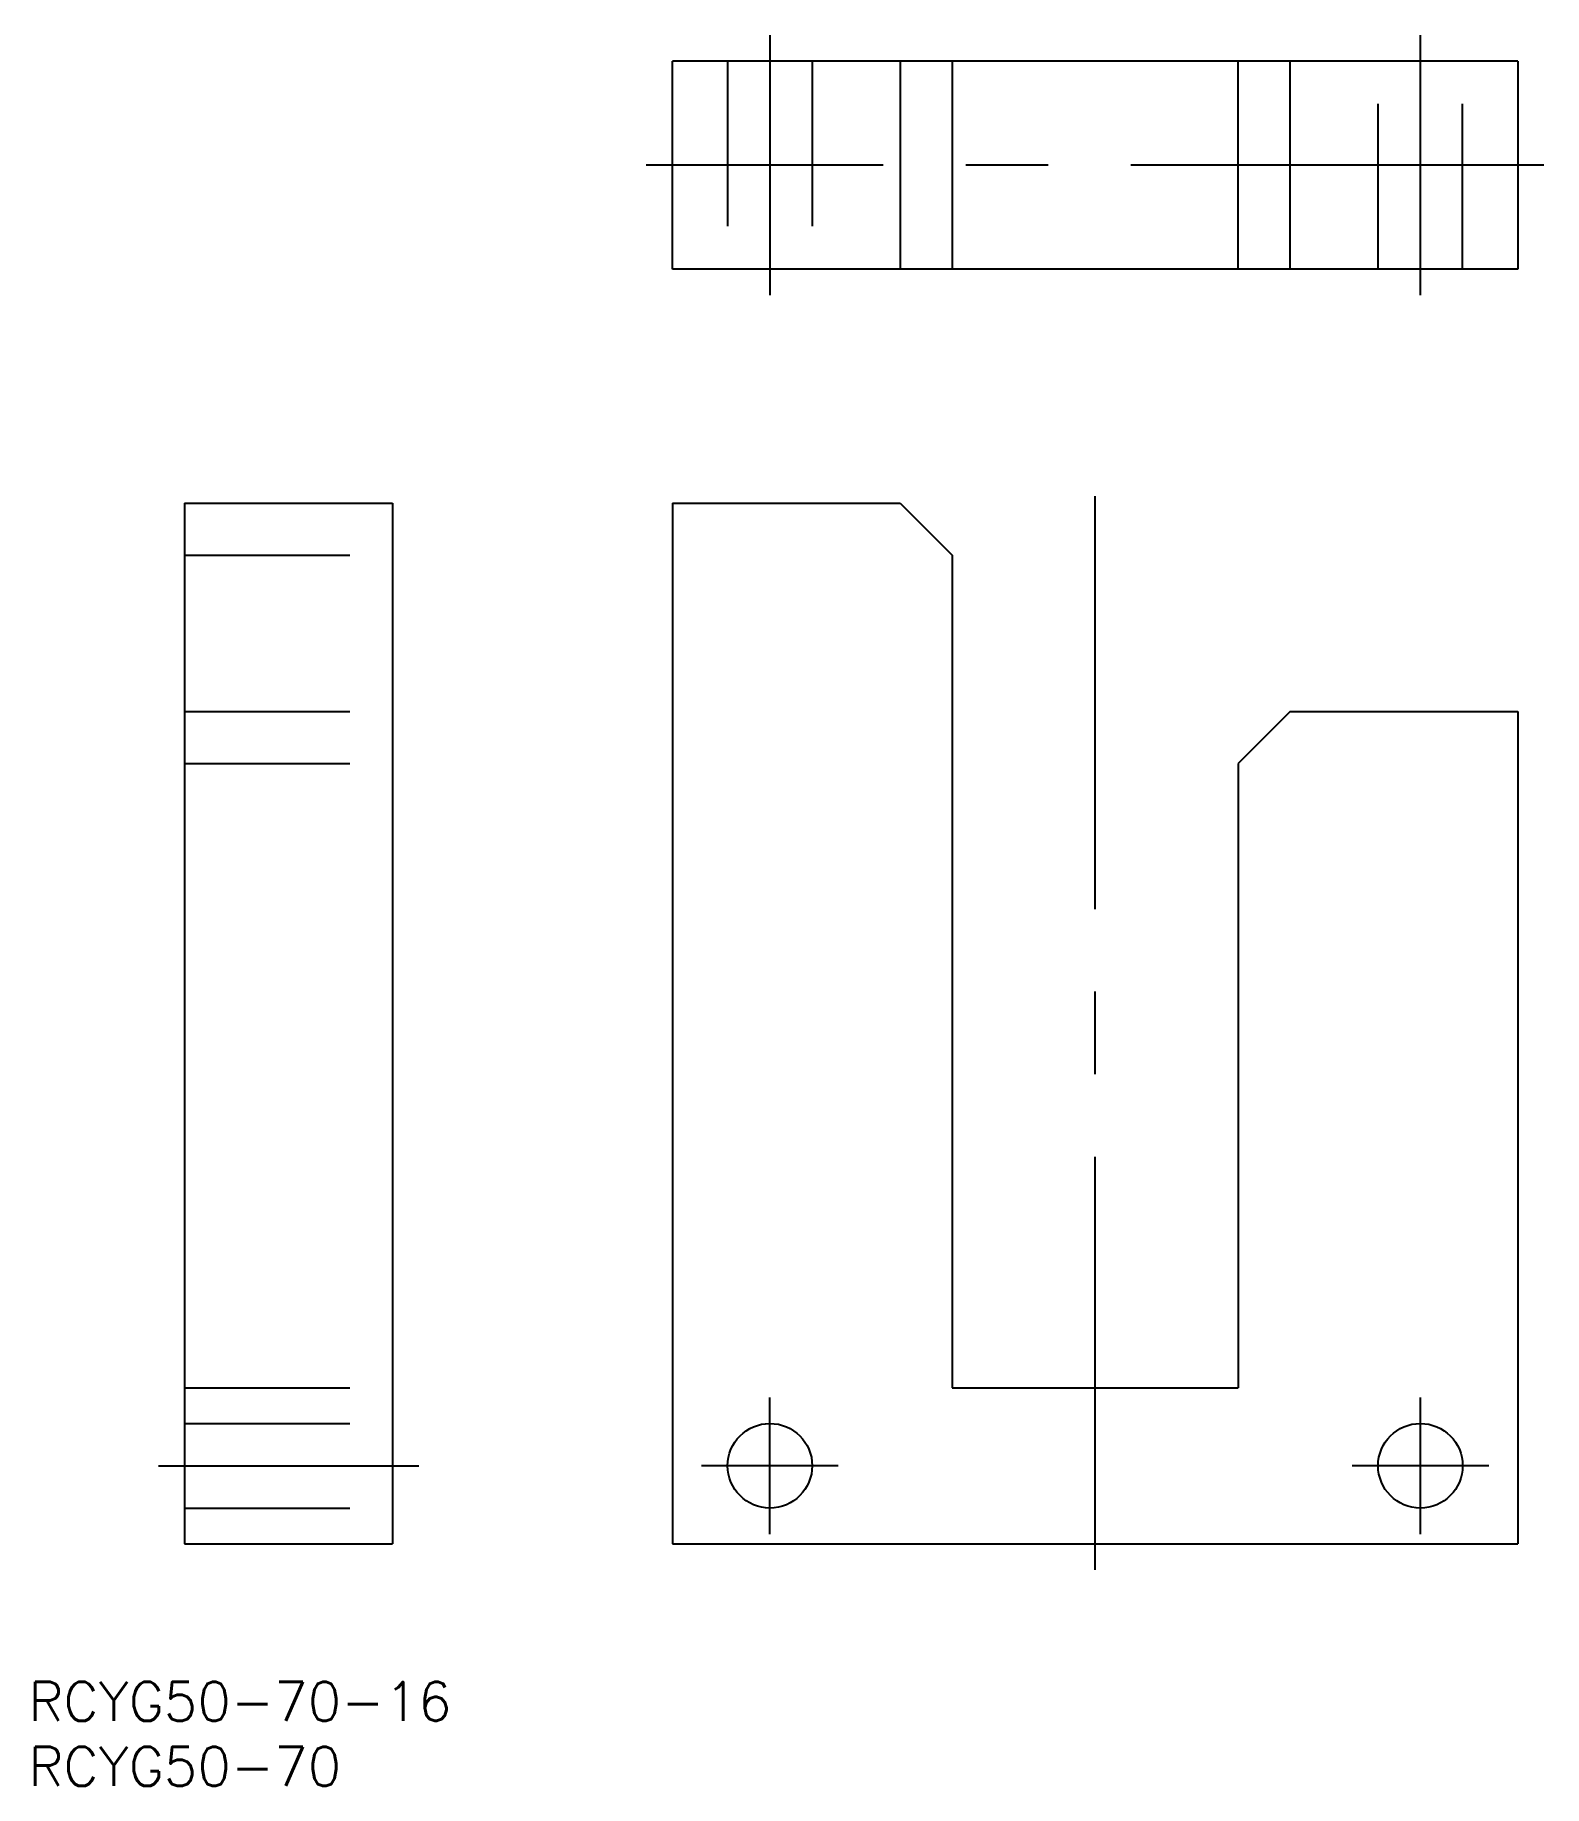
# Model space of a CAD drawing. Extents: x -81 to 34, y -19 to 116.
import ezdxf

# ---------------------------------------------------------------- set-up
doc = ezdxf.new("R2010")
doc.units = 0
doc.linetypes.add('CENTER', pattern=[50.8, 31.75, -6.35, 6.35, -6.35])
doc.linetypes.add('DASHED', pattern=[19.05, 12.7, -6.35])
doc.layers.get('0').update_dxf_attribs({"linetype": 'CONTINUOUS'})
doc.layers.add('CENTER', color=1, linetype='CENTER')
doc.styles.get("Standard").update_dxf_attribs({"font": 'txt.shx', "height": 3, "bigfont": 'bigfont.shx'})

msp = doc.modelspace()

# ---------------------------------------------------------------- linework, layer by layer
at = {"color": 7, "linetype": 'CONTINUOUS'}
for p, q in [((32.5, 114), (-32.5, 114)), ((-32.5, 98), (-32.5, 114)), ((-15, 114), (-15, 98)), ((-11, 114), (-11, 98)), ((11, 98), (11, 114)), ((15, 98), (15, 114)), ((32.5, 114), (32.5, 98)), ((32.5, 98), (-32.5, 98)), ((-70, 80), (-54, 80)), ((-70, 80), (-70, 0)), ((-54, 80), (-54, 0)), ((-32.5, 80), (-15, 80)), ((-32.5, 80), (-32.5, 0)), ((-15, 80), (-11, 76)), ((-11, 76), (-11, 12)), ((15, 64), (11, 60)), ((15, 64), (32.5, 64)), ((32.5, 64), (32.5, 0)), ((11, 60), (11, 12)), ((-11, 12), (11, 12)), ((-70, 0), (-54, 0)), ((-32.5, 0), (32.5, 0))]:
    msp.add_line(p, q, dxfattribs=at)
at = {"color": 3, "linetype": 'DASHED'}
for p, q in [((-28.25, 114), (-28.25, 98)), ((-21.75, 114), (-21.75, 98)), ((21.75, 98), (21.75, 114)), ((28.25, 98), (28.25, 114)), ((-70, 76), (-54, 76)), ((-70, 64), (-54, 64)), ((-70, 60), (-54, 60)), ((-70, 12), (-54, 12)), ((-70, 9.25), (-54, 9.25)), ((-70, 2.75), (-54, 2.75))]:
    msp.add_line(p, q, dxfattribs=at)
at = {"color": 7, "linetype": 'CONTINUOUS'}
for centre in [(-25, 6), (25, 6)]:
    msp.add_circle(centre, 3.25, dxfattribs=at)
at = {"layer": 'CENTER', "color": 1, "linetype": 'CENTER'}
for p, q in [((-25, 116), (-25, 96)), ((25, 96), (25, 116)), ((34.5, 106), (-34.5, 106)), ((0, -2), (0, 82)), ((-25, 0.75), (-25, 11.25)), ((25, 0.75), (25, 11.25)), ((-72, 6), (-52, 6)), ((-19.75, 6), (-30.25, 6)), ((30.25, 6), (19.75, 6))]:
    msp.add_line(p, q, dxfattribs=at)

# ---------------------------------------------------------------- texts
at = {"color": 7, "linetype": 'CONTINUOUS'}
for s, p in [('RCYG50-70-16', (-82, -13.62)), ('RCYG50-70', (-82, -18.62))]:
    msp.add_text(s, height=3, dxfattribs=at).set_placement(p)

doc.saveas('drawing.dxf')
